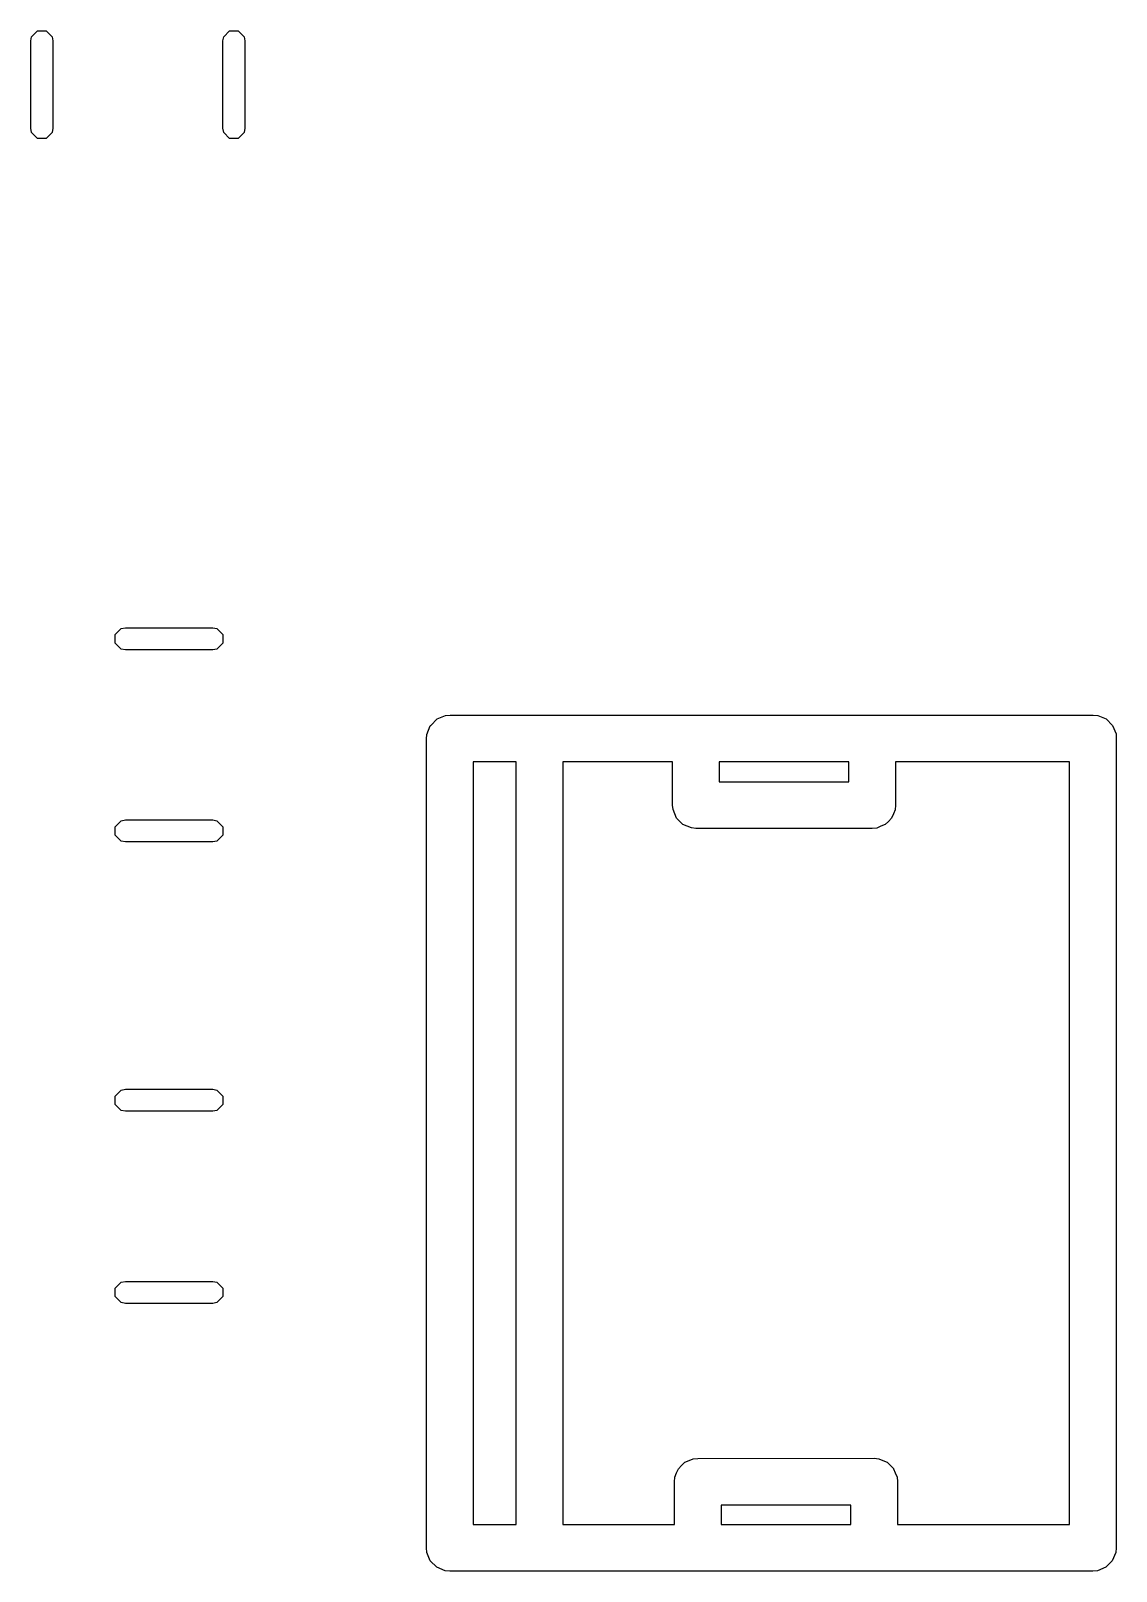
# Model space of a CAD drawing. Extents: x 114.6 to 180.1, y -127.2 to -61.4.
# Drawn here: x 131.18 to 137.09, y -105.96 to -97.58 of the extents above; entities that cross this region are included whole.
import ezdxf

# ---------------------------------------------------------------- set-up
doc = ezdxf.new("R2010")
doc.units = 0
doc.layers.add('BLACK', color=7, linetype='CONTINUOUS')

msp = doc.modelspace()

# ---------------------------------------------------------------- linework, layer by layer
at = {"layer": 'BLACK', "linetype": 'CONTINUOUS'}
for p, q in [((131.182, -97.633742), (131.186567, -97.610781)), ((131.186567, -97.610781), (131.219039, -97.578309)), ((131.219039, -97.578309), (131.264961, -97.578309)), ((131.264961, -97.578309), (131.297433, -97.610781)), ((131.297433, -97.610781), (131.302, -97.633742)), ((132.227, -97.633742), (132.231567, -97.610781)), ((132.231567, -97.610781), (132.264039, -97.578309)), ((132.264039, -97.578309), (132.309961, -97.578309)), ((132.309961, -97.578309), (132.342433, -97.610781)), ((132.342433, -97.610781), (132.347, -97.633742)), ((131.182, -98.108258), (131.182, -97.633742)), ((131.302, -97.633742), (131.302, -98.108258)), ((132.227, -98.108258), (132.227, -97.633742)), ((132.347, -97.633742), (132.347, -98.108258)), ((131.186567, -98.131219), (131.182, -98.108258)), ((131.302, -98.108258), (131.297433, -98.131219)), ((132.231567, -98.131219), (132.227, -98.108258)), ((132.347, -98.108258), (132.342433, -98.131219)), ((131.219039, -98.163691), (131.186567, -98.131219)), ((131.264961, -98.163691), (131.219039, -98.163691)), ((131.297433, -98.131219), (131.264961, -98.163691)), ((132.264039, -98.163691), (132.231567, -98.131219)), ((132.309961, -98.163691), (132.264039, -98.163691)), ((132.342433, -98.131219), (132.309961, -98.163691)), ((131.641809, -100.862539), (131.674281, -100.830067)), ((131.641809, -100.908461), (131.641809, -100.862539)), ((131.674281, -100.830067), (131.697242, -100.8255)), ((131.697242, -100.8255), (132.171758, -100.8255)), ((132.171758, -100.8255), (132.194719, -100.830067)), ((132.194719, -100.830067), (132.227191, -100.862539)), ((132.227191, -100.862539), (132.227191, -100.908461)), ((131.674281, -100.940933), (131.641809, -100.908461)), ((131.697242, -100.9455), (131.674281, -100.940933)), ((132.171758, -100.9455), (131.697242, -100.9455)), ((132.194719, -100.940933), (132.171758, -100.9455)), ((132.227191, -100.908461), (132.194719, -100.940933)), ((133.33694, -101.405174), (133.355903, -101.359393)), ((133.355903, -101.359393), (133.357508, -101.357787)), ((133.357508, -101.357787), (133.358003, -101.356593)), ((133.358003, -101.356593), (133.393043, -101.321553)), ((133.393043, -101.321553), (133.438824, -101.30259)), ((133.438824, -101.30259), (133.4636, -101.30015)), ((133.4636, -101.30015), (136.9635, -101.30015)), ((136.9635, -101.30015), (136.988276, -101.30259)), ((136.988276, -101.30259), (137.034057, -101.321553)), ((137.034057, -101.321553), (137.069097, -101.356593)), ((137.069097, -101.356593), (137.08806, -101.402374)), ((133.3345, -101.42995), (133.33694, -101.405174)), ((133.3345, -105.83005), (133.3345, -101.42995)), ((137.08806, -101.402374), (137.08806, -101.425482)), ((137.08806, -101.425482), (137.0885, -101.42995)), ((137.0885, -101.42995), (137.0885, -105.83005)), ((133.5885, -101.55415), (133.5885, -105.70305)), ((133.823997, -101.55415), (133.5885, -101.55415)), ((133.823903, -105.70305), (133.823997, -101.55415)), ((134.077997, -101.55415), (134.077903, -105.70305)), ((134.6744, -101.55415), (134.077997, -101.55415)), ((134.6744, -101.78995), (134.6744, -101.55415)), ((134.9284, -101.55415), (134.9284, -101.662989)), ((135.634368, -101.55415), (134.9284, -101.55415)), ((135.634198, -101.66321), (135.634368, -101.55415)), ((135.888369, -101.55415), (135.888, -101.790448)), ((136.8345, -101.55415), (135.888369, -101.55415)), ((136.8345, -105.70305), (136.8345, -101.55415)), ((134.9284, -101.662989), (135.634198, -101.66321)), ((134.676832, -101.814644), (134.6744, -101.78995)), ((135.888, -101.790448), (135.885552, -101.814909)), ((131.641809, -101.907539), (131.674281, -101.875067)), ((131.674281, -101.875067), (131.697242, -101.8705)), ((131.697242, -101.8705), (132.171758, -101.8705)), ((132.171758, -101.8705), (132.194719, -101.875067)), ((132.194719, -101.875067), (132.227191, -101.907539)), ((134.676832, -101.814687), (134.676832, -101.814644)), ((134.676837, -101.8147), (134.676832, -101.814687)), ((134.67684, -101.814726), (134.676837, -101.8147)), ((134.686204, -101.837334), (134.67684, -101.814726)), ((134.695781, -101.860474), (134.686204, -101.837334)), ((134.695795, -101.860488), (134.695781, -101.860474)), ((134.695803, -101.860507), (134.695795, -101.860488)), ((134.712509, -101.877213), (134.695803, -101.860507)), ((134.73081, -101.895525), (134.712509, -101.877213)), ((135.848911, -101.878491), (135.831524, -101.895869)), ((135.866487, -101.860972), (135.848911, -101.878491)), ((135.866518, -101.860896), (135.866487, -101.860972)), ((135.866575, -101.86084), (135.866518, -101.860896)), ((135.876006, -101.838089), (135.866575, -101.86084)), ((135.885521, -101.81522), (135.876006, -101.838089)), ((135.885531, -101.815114), (135.885521, -101.81522)), ((135.885552, -101.815065), (135.885531, -101.815114)), ((135.885552, -101.814909), (135.885552, -101.815065)), ((131.641809, -101.953461), (131.641809, -101.907539)), ((131.674281, -101.985933), (131.641809, -101.953461)), ((132.227191, -101.953461), (132.194719, -101.985933)), ((132.227191, -101.907539), (132.227191, -101.953461)), ((134.730828, -101.895532), (134.73081, -101.895525)), ((134.730843, -101.895547), (134.730828, -101.895532)), ((134.753942, -101.905115), (134.730843, -101.895547)), ((134.776585, -101.914502), (134.753942, -101.905115)), ((134.77661, -101.914504), (134.776585, -101.914502)), ((134.776624, -101.91451), (134.77661, -101.914504)), ((134.776666, -101.91451), (134.776624, -101.91451)), ((134.80136, -101.91695), (134.776666, -101.91451)), ((135.76096, -101.91725), (134.80136, -101.91695)), ((135.785423, -101.914848), (135.76096, -101.91725)), ((135.785582, -101.914849), (135.785423, -101.914848)), ((135.785632, -101.914828), (135.785582, -101.914849)), ((135.785737, -101.914818), (135.785632, -101.914828)), ((135.808409, -101.905434), (135.785737, -101.914818)), ((135.831392, -101.895957), (135.808409, -101.905434)), ((135.831449, -101.895899), (135.831392, -101.895957)), ((135.831524, -101.895869), (135.831449, -101.895899)), ((131.697242, -101.9905), (131.674281, -101.985933)), ((132.171758, -101.9905), (131.697242, -101.9905)), ((132.194719, -101.985933), (132.171758, -101.9905)), ((131.641809, -103.372539), (131.674281, -103.340067)), ((131.641809, -103.418461), (131.641809, -103.372539)), ((131.674281, -103.340067), (131.697242, -103.3355)), ((131.697242, -103.3355), (132.171758, -103.3355)), ((132.171758, -103.3355), (132.194719, -103.340067)), ((132.194719, -103.340067), (132.227191, -103.372539)), ((132.227191, -103.372539), (132.227191, -103.418461)), ((131.674281, -103.450933), (131.641809, -103.418461)), ((131.697242, -103.4555), (131.674281, -103.450933)), ((132.171758, -103.4555), (131.697242, -103.4555)), ((132.194719, -103.450933), (132.171758, -103.4555)), ((132.227191, -103.418461), (132.194719, -103.450933)), ((131.641809, -104.417539), (131.674281, -104.385067)), ((131.674281, -104.385067), (131.697242, -104.3805)), ((131.697242, -104.3805), (132.171758, -104.3805)), ((132.171758, -104.3805), (132.194719, -104.385067)), ((132.194719, -104.385067), (132.227191, -104.417539)), ((131.641809, -104.463461), (131.641809, -104.417539)), ((131.674281, -104.495933), (131.641809, -104.463461)), ((132.227191, -104.463461), (132.194719, -104.495933)), ((132.227191, -104.417539), (132.227191, -104.463461)), ((131.697242, -104.5005), (131.674281, -104.495933)), ((132.171758, -104.5005), (131.697242, -104.5005)), ((132.194719, -104.495933), (132.171758, -104.5005)), ((134.696615, -105.422838), (134.706188, -105.399715)), ((134.706188, -105.399715), (134.706198, -105.399704)), ((134.706198, -105.399704), (134.706203, -105.399693)), ((134.706203, -105.399693), (134.723704, -105.382191)), ((134.723704, -105.382191), (134.741221, -105.364668)), ((134.741221, -105.364668), (134.741232, -105.364663)), ((134.741232, -105.364663), (134.741243, -105.364653)), ((134.741243, -105.364653), (134.76434, -105.355085)), ((134.76434, -105.355085), (134.786998, -105.345695)), ((134.786998, -105.345695), (134.787016, -105.345693)), ((134.787016, -105.345693), (134.787024, -105.34569)), ((134.787024, -105.34569), (134.787049, -105.34569)), ((134.787049, -105.34569), (134.811774, -105.34325)), ((134.811774, -105.34325), (135.771474, -105.34305)), ((135.771474, -105.34305), (135.795987, -105.345459)), ((135.795987, -105.345459), (135.79612, -105.345459)), ((135.79612, -105.345459), (135.796162, -105.345476)), ((135.796162, -105.345476), (135.79625, -105.345485)), ((135.79625, -105.345485), (135.819167, -105.354971)), ((135.819167, -105.354971), (135.841925, -105.364365)), ((135.841925, -105.364365), (135.841972, -105.364411)), ((135.841972, -105.364411), (135.842035, -105.364438)), ((135.842035, -105.364438), (135.859449, -105.381845)), ((135.859449, -105.381845), (135.877009, -105.399361)), ((135.877009, -105.399361), (135.877035, -105.399424)), ((135.877035, -105.399424), (135.877082, -105.399471)), ((135.877082, -105.399471), (135.886437, -105.422044)), ((134.6848, -105.47025), (134.687235, -105.445524)), ((134.6848, -105.70305), (134.6848, -105.47025)), ((134.687235, -105.4455), (134.687238, -105.445492)), ((134.687235, -105.445524), (134.687235, -105.4455)), ((134.687238, -105.445492), (134.68724, -105.445474)), ((134.68724, -105.445474), (134.696615, -105.422838)), ((135.886437, -105.422044), (135.896029, -105.445118)), ((135.896029, -105.445118), (135.896037, -105.445206)), ((135.896037, -105.445206), (135.896055, -105.445248)), ((135.896055, -105.445248), (135.896055, -105.445378)), ((135.896055, -105.445378), (135.8985, -105.469891)), ((135.8985, -105.469891), (135.898791, -105.70305)), ((135.644658, -105.597076), (134.9388, -105.597223)), ((134.9388, -105.597223), (134.9388, -105.70305)), ((135.644791, -105.70305), (135.644658, -105.597076)), ((133.5885, -105.70305), (133.823903, -105.70305)), ((134.077903, -105.70305), (134.6848, -105.70305)), ((134.9388, -105.70305), (135.644791, -105.70305)), ((135.898791, -105.70305), (136.8345, -105.70305)), ((133.33694, -105.854823), (133.3345, -105.83005)), ((133.33694, -105.854826), (133.33694, -105.854823)), ((133.355903, -105.900607), (133.33694, -105.854826)), ((133.390943, -105.935647), (133.355903, -105.900607)), ((137.067097, -105.900607), (137.032057, -105.935647)), ((137.08606, -105.854826), (137.067097, -105.900607)), ((137.0885, -105.83005), (137.08606, -105.854823)), ((137.08606, -105.854823), (137.08606, -105.854826)), ((133.436724, -105.95461), (133.390943, -105.935647)), ((133.4615, -105.95705), (133.436724, -105.95461)), ((136.9615, -105.95705), (133.4615, -105.95705)), ((136.986276, -105.95461), (136.9615, -105.95705)), ((137.032057, -105.935647), (136.986276, -105.95461))]:
    msp.add_line(p, q, dxfattribs=at)

doc.saveas('drawing.dxf')
